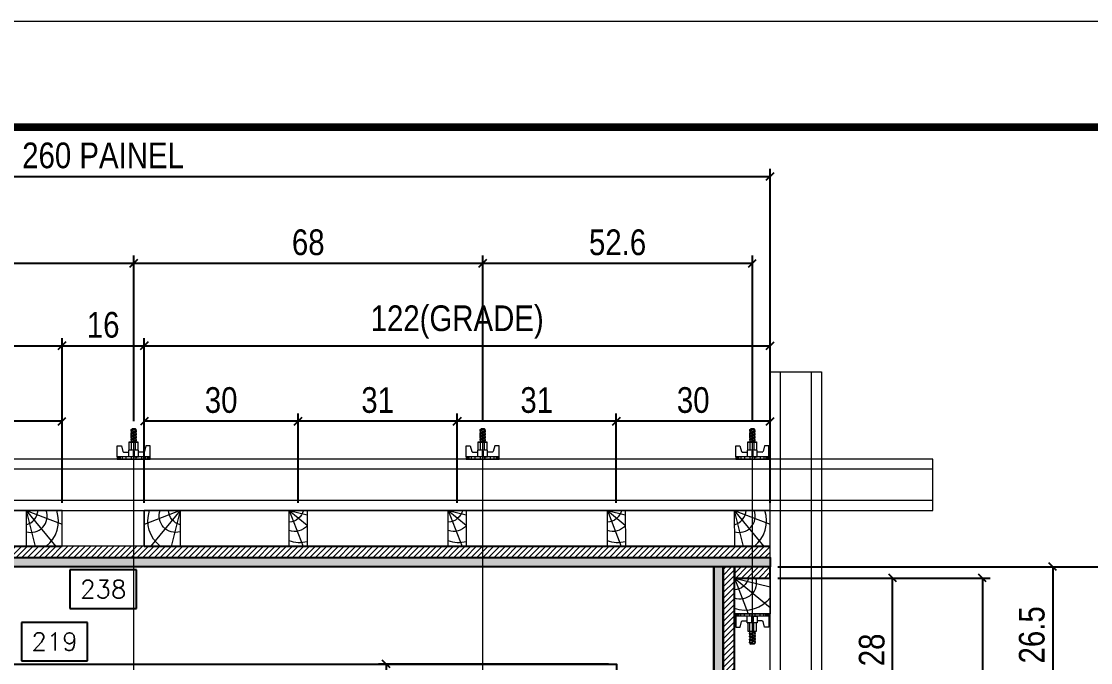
# Model space of a CAD drawing. Extents: x 13741 to 27878, y -21631 to 6985.
# Drawn here: x 15084.7 to 15489.2, y -2446.3 to -2203.9 of the extents above; entities that cross this region are included whole.
import ezdxf

# ---------------------------------------------------------------- set-up
doc = ezdxf.new("R2010")
doc.units = 0
doc.linetypes.add('DASHED', pattern=[0.75, 0.5, -0.25])
for name, color, linetype in [('CHAPA', 1, 'Continuous'), ('COTA', 241, 'Continuous'), ('F-PILARES-S', 170, 'Continuous'), ('MEIO_PONT', 93, 'Continuous'), ('SARRAFO', 251, 'Continuous')]:
    doc.layers.add(name, color=color, linetype=linetype)
for name, color, linetype, lineweight in [('Folhas', 255, 'Continuous', 9), ('Hachura', 251, 'Continuous', 9), ('Madeira', 126, 'Continuous', 18), ('Perfil Metálico', 224, 'Continuous', 18), ('SARRAFO DE PRESSAO', 251, 'DASHED', 9)]:
    doc.layers.add(name, color=color, linetype=linetype, lineweight=lineweight)
doc.styles.add('COTA TECNICA 2X', font='techl___.ttf', dxfattribs={"height": 10})
doc.styles.add('ROMANS', font='romans.shx')
doc.dimstyles.new('SECAO PILAR', dxfattribs={"dimtxt": 10, "dimasz": 3, "dimexe": 3, "dimexo": 3, "dimgap": 3, "dimtad": 1, "dimdec": 1, "dimlfac": 0.5, "dimzin": 12, "dimdsep": 46, "dimtxsty": 'COTA TECNICA 2X', "dimblk1": 'OBLIQUE', "dimblk2": 'OBLIQUE', "dimsah": 1, "dimcen": 0.9, "dimclrd": 256, "dimclre": 256, "dimclrt": 256, "dimadec": 1, "dimazin": 3, "dimtfac": 1, "dimtdec": 1, "dimtmove": 0, "dimatfit": 3, "dimfxl": 1, "dimtolj": 1, "dimtzin": 12, "dimarcsym": 0})
doc.dimstyles.new('SECÇÃO 2', dxfattribs={"dimtxt": 7, "dimasz": 6, "dimexe": 0.18, "dimexo": 2, "dimgap": -4, "dimtad": 3, "dimdec": 1, "dimlfac": 0.5, "dimzin": 12, "dimdsep": 46, "dimtxsty": 'ROMANS', "dimblk": 'ARCHTICK', "dimcen": 0.09, "dimse1": 1, "dimse2": 1, "dimsd1": 1, "dimsd2": 1, "dimclrd": 180, "dimclre": 5, "dimclrt": 1, "dimadec": 0, "dimazin": 3, "dimtfac": 1, "dimtdec": 1, "dimtofl": 0, "dimtmove": 0, "dimatfit": 3, "dimldrblk": 'ARCHTICK', "dimfxl": 1, "dimtolj": 1, "dimtzin": 0, "dimarcsym": 0})

# ---------------------------------------------------------------- blocks, each defined once
blk = doc.blocks.new('9999999999')
at = {"layer": 'Folhas'}
blk.add_lwpolyline([(98138.98, 34190.21), (99623.98, 34190.21), (99623.98, 35240.21), (98138.98, 35240.21)], close=True, dxfattribs=at)
at = {"layer": 'Folhas', "color": 30, "const_width": 3}
blk.add_lwpolyline([(98213.98, 34230.21), (99583.98, 34230.21), (99583.98, 35200.21), (98213.98, 35200.21)], close=True, dxfattribs=at)
blk = doc.blocks.new('*D292')
at = {"layer": 'COTA', "color": 180, "lineweight": -2, "transparency": 16777216}
for p, q in [((23223.6, -159.29), (23197.93, -159.29)), ((23197.93, -159.29), (23197.93, -174.29)), ((23223.6, -174.29), (23223.6, -159.29)), ((23197.93, -174.29), (23223.6, -174.29))]:
    blk.add_line(p, q, dxfattribs=at)
at = {"layer": 'Defpoints', "color": 0, "transparency": 16777216}
for p in [(22991.77, -175.61), (22991.77, -178.29), (23429.77, -175.61)]:
    blk.add_point(p, dxfattribs=at)
at = {"layer": 'COTA', "color": 1, "transparency": 16777216, "insert": (23210.77, -166.79), "char_height": 7, "attachment_point": 5, "style": 'ROMANS'}
blk.add_mtext('\\A1;219', dxfattribs=at)
blk = doc.blocks.new('_ArchTick')
at = {"color": 0, "linetype": 'ByBlock', "const_width": 0.15}
blk.add_lwpolyline([(-0.5, -0.5), (0.5, 0.5)], dxfattribs=at)
blk = doc.blocks.new('*D293')
at = {"layer": 'COTA', "color": 180, "lineweight": -2, "transparency": 16777216}
for p, q in [((23242.77, -138.84), (23216.77, -138.84)), ((23216.77, -138.84), (23216.77, -153.84)), ((23242.77, -153.84), (23242.77, -138.84)), ((23216.77, -153.84), (23242.77, -153.84))]:
    blk.add_line(p, q, dxfattribs=at)
at = {"layer": 'Defpoints', "color": 0, "transparency": 16777216}
for p in [(22991.77, -137.61), (23467.77, -137.61), (23467.77, -157.84)]:
    blk.add_point(p, dxfattribs=at)
at = {"layer": 'COTA', "color": 1, "transparency": 16777216, "insert": (23229.77, -146.34), "char_height": 7, "attachment_point": 5, "style": 'ROMANS'}
blk.add_mtext('\\A1;238', dxfattribs=at)
blk = doc.blocks.new('*D295')
at = {"layer": 'COTA', "color": 180, "lineweight": -2, "transparency": 16777216}
for p, q in [((23465.3, -362.61), (23450.3, -362.61)), ((23450.3, -362.61), (23450.3, -388.61)), ((23465.3, -388.61), (23465.3, -362.61)), ((23450.3, -388.61), (23465.3, -388.61))]:
    blk.add_line(p, q, dxfattribs=at)
at = {"layer": 'Defpoints', "color": 0, "transparency": 16777216}
for p in [(23467.77, -137.61), (23467.77, -613.61), (23469.3, -613.61)]:
    blk.add_point(p, dxfattribs=at)
at = {"layer": 'COTA', "color": 1, "transparency": 16777216, "insert": (23457.8, -375.61), "char_height": 7, "attachment_point": 5, "rotation": 90, "style": 'ROMANS'}
blk.add_mtext('\\A1;238', dxfattribs=at)
blk = doc.blocks.new('PONTALETE')
at = {"layer": 'Madeira'}
for q in [(2.71, 7), (7, 5.76), (7, 1.74)]:
    blk.add_line((0, 0), q, dxfattribs=at)
blk.add_lwpolyline([(0, 0), (7, 0), (7, 7), (0, 7)], close=True, dxfattribs=at)
for centre, radius, start, end in [((2.04, 0.06), 6.23, 37.2818, 109.0913), ((1.09, 0.9), 3.19, 343.603, 109.9847), ((-0.21, -0.78), 3.09, 14.6322, 86.0383)]:
    blk.add_arc(centre, radius, start, end, dxfattribs=at)
blk = doc.blocks.new('MEIO PONTALETE')
at = {"layer": 'Madeira'}
for q in [(2.71, 7), (3.5, 2.88), (3.5, 0.87)]:
    blk.add_line((0, 0), q, dxfattribs=at)
blk.add_lwpolyline([(0, 0), (3.5, 0), (3.5, 7), (0, 7)], close=True, dxfattribs=at)
for centre, radius, start, end in [((2.04, 0.06), 6.23, 76.4499, 109.0913), ((1.09, 0.9), 3.19, 40.9063, 109.9847), ((-0.21, -0.78), 3.09, 14.6322, 86.0383)]:
    blk.add_arc(centre, radius, start, end, dxfattribs=at)
blk = doc.blocks.new('_Oblique')
at = {"color": 0, "linetype": 'ByBlock', "lineweight": -2}
blk.add_line((-0.5, -0.5), (0.5, 0.5), dxfattribs=at)
blk = doc.blocks.new('*D856')
at = {"layer": 'COTA', "lineweight": -2, "transparency": 16777216}
for p, q in [((234.17, 646.93), (234.17, 681.64)), ((294.17, 646.94), (294.17, 681.64)), ((294.17, 678.64), (234.17, 678.64))]:
    blk.add_line(p, q, dxfattribs=at)
at = {"layer": 'Defpoints', "color": 0, "transparency": 16777216}
for p in [(234.17, 678.64), (234.17, 643.93), (294.17, 643.94)]:
    blk.add_point(p, dxfattribs=at)
at = {"layer": 'COTA', "lineweight": -2, "transparency": 16777216, "xscale": 3, "yscale": 3, "zscale": 3, "rotation": 180}
blk.add_blockref('_Oblique', (234.17, 678.64), dxfattribs=at)
at = {"layer": 'COTA', "lineweight": -2, "transparency": 16777216, "xscale": 3, "yscale": 3, "zscale": 3}
blk.add_blockref('_Oblique', (294.17, 678.64), dxfattribs=at)
at = {"layer": 'COTA', "transparency": 16777216, "insert": (264.17, 686.86), "char_height": 10, "attachment_point": 5, "style": 'COTA TECNICA 2X'}
blk.add_mtext('\\A1;30', dxfattribs=at)
blk = doc.blocks.new('*D857')
at = {"layer": 'COTA', "lineweight": -2, "transparency": 16777216}
for p, q in [((50.18, 646.91), (50.18, 711.06)), ((294.17, 646.94), (294.17, 711.06)), ((50.18, 708.06), (294.17, 708.06))]:
    blk.add_line(p, q, dxfattribs=at)
at = {"layer": 'Defpoints', "color": 0, "transparency": 16777216}
for p in [(294.17, 708.06), (50.18, 643.91), (294.17, 643.94)]:
    blk.add_point(p, dxfattribs=at)
at = {"layer": 'COTA', "lineweight": -2, "transparency": 16777216, "xscale": 3, "yscale": 3, "zscale": 3, "rotation": 180}
blk.add_blockref('_Oblique', (50.18, 708.06), dxfattribs=at)
at = {"layer": 'COTA', "lineweight": -2, "transparency": 16777216, "xscale": 3, "yscale": 3, "zscale": 3}
blk.add_blockref('_Oblique', (294.17, 708.06), dxfattribs=at)
at = {"layer": 'COTA', "transparency": 16777216, "insert": (172.18, 717.28), "char_height": 10, "attachment_point": 5, "style": 'COTA TECNICA 2X'}
blk.add_mtext('\\A1;122(GRADE)', dxfattribs=at)
blk = doc.blocks.new('*D862')
at = {"layer": 'COTA', "lineweight": -2, "transparency": 16777216}
for p, q in [((510.18, 646.93), (510.18, 681.64)), ((570.18, 646.94), (570.18, 681.64)), ((570.18, 678.64), (510.18, 678.64))]:
    blk.add_line(p, q, dxfattribs=at)
at = {"layer": 'Defpoints', "color": 0, "transparency": 16777216}
for p in [(510.18, 678.64), (510.18, 643.93), (570.18, 643.94)]:
    blk.add_point(p, dxfattribs=at)
at = {"layer": 'COTA', "lineweight": -2, "transparency": 16777216, "xscale": 3, "yscale": 3, "zscale": 3, "rotation": 180}
blk.add_blockref('_Oblique', (510.18, 678.64), dxfattribs=at)
at = {"layer": 'COTA', "lineweight": -2, "transparency": 16777216, "xscale": 3, "yscale": 3, "zscale": 3}
blk.add_blockref('_Oblique', (570.18, 678.64), dxfattribs=at)
at = {"layer": 'COTA', "transparency": 16777216, "insert": (540.18, 686.86), "char_height": 10, "attachment_point": 5, "style": 'COTA TECNICA 2X'}
blk.add_mtext('\\A1;30', dxfattribs=at)
blk = doc.blocks.new('*D863')
at = {"layer": 'COTA', "lineweight": -2, "transparency": 16777216}
for p, q in [((326.19, 646.91), (326.19, 711.06)), ((570.18, 646.94), (570.18, 711.06)), ((326.19, 708.06), (570.18, 708.06))]:
    blk.add_line(p, q, dxfattribs=at)
at = {"layer": 'Defpoints', "color": 0, "transparency": 16777216}
for p in [(570.18, 708.06), (326.19, 643.91), (570.18, 643.94)]:
    blk.add_point(p, dxfattribs=at)
at = {"layer": 'COTA', "lineweight": -2, "transparency": 16777216, "xscale": 3, "yscale": 3, "zscale": 3, "rotation": 180}
blk.add_blockref('_Oblique', (326.19, 708.06), dxfattribs=at)
at = {"layer": 'COTA', "lineweight": -2, "transparency": 16777216, "xscale": 3, "yscale": 3, "zscale": 3}
blk.add_blockref('_Oblique', (570.18, 708.06), dxfattribs=at)
at = {"layer": 'COTA', "transparency": 16777216, "insert": (448.18, 717.28), "char_height": 10, "attachment_point": 5, "style": 'COTA TECNICA 2X'}
blk.add_mtext('\\A1;122(GRADE)', dxfattribs=at)
blk = doc.blocks.new('*D864')
at = {"layer": 'COTA', "lineweight": -2, "transparency": 16777216}
for p, q in [((448.18, 646.93), (448.18, 681.64)), ((510.18, 646.93), (510.18, 681.64)), ((510.18, 678.64), (448.18, 678.64))]:
    blk.add_line(p, q, dxfattribs=at)
at = {"layer": 'Defpoints', "color": 0, "transparency": 16777216}
for p in [(448.18, 678.64), (448.18, 643.93), (510.18, 643.93)]:
    blk.add_point(p, dxfattribs=at)
at = {"layer": 'COTA', "lineweight": -2, "transparency": 16777216, "xscale": 3, "yscale": 3, "zscale": 3, "rotation": 180}
blk.add_blockref('_Oblique', (448.18, 678.64), dxfattribs=at)
at = {"layer": 'COTA', "lineweight": -2, "transparency": 16777216, "xscale": 3, "yscale": 3, "zscale": 3}
blk.add_blockref('_Oblique', (510.18, 678.64), dxfattribs=at)
at = {"layer": 'COTA', "transparency": 16777216, "insert": (479.18, 686.86), "char_height": 10, "attachment_point": 5, "style": 'COTA TECNICA 2X'}
blk.add_mtext('\\A1;31', dxfattribs=at)
blk = doc.blocks.new('*D865')
at = {"layer": 'COTA', "lineweight": -2, "transparency": 16777216}
for p, q in [((386.18, 646.93), (386.18, 681.64)), ((448.18, 646.93), (448.18, 681.64)), ((448.18, 678.64), (386.18, 678.64))]:
    blk.add_line(p, q, dxfattribs=at)
at = {"layer": 'Defpoints', "color": 0, "transparency": 16777216}
for p in [(386.18, 678.64), (386.18, 643.93), (448.18, 643.93)]:
    blk.add_point(p, dxfattribs=at)
at = {"layer": 'COTA', "lineweight": -2, "transparency": 16777216, "xscale": 3, "yscale": 3, "zscale": 3, "rotation": 180}
blk.add_blockref('_Oblique', (386.18, 678.64), dxfattribs=at)
at = {"layer": 'COTA', "lineweight": -2, "transparency": 16777216, "xscale": 3, "yscale": 3, "zscale": 3}
blk.add_blockref('_Oblique', (448.18, 678.64), dxfattribs=at)
at = {"layer": 'COTA', "transparency": 16777216, "insert": (417.18, 686.86), "char_height": 10, "attachment_point": 5, "style": 'COTA TECNICA 2X'}
blk.add_mtext('\\A1;31', dxfattribs=at)
blk = doc.blocks.new('*D866')
at = {"layer": 'COTA', "lineweight": -2, "transparency": 16777216}
for p, q in [((326.19, 646.93), (326.19, 681.64)), ((386.18, 646.93), (386.18, 681.64)), ((386.18, 678.64), (326.19, 678.64))]:
    blk.add_line(p, q, dxfattribs=at)
at = {"layer": 'Defpoints', "color": 0, "transparency": 16777216}
for p in [(326.19, 678.64), (326.19, 643.93), (386.18, 643.93)]:
    blk.add_point(p, dxfattribs=at)
at = {"layer": 'COTA', "lineweight": -2, "transparency": 16777216, "xscale": 3, "yscale": 3, "zscale": 3, "rotation": 180}
blk.add_blockref('_Oblique', (326.19, 678.64), dxfattribs=at)
at = {"layer": 'COTA', "lineweight": -2, "transparency": 16777216, "xscale": 3, "yscale": 3, "zscale": 3}
blk.add_blockref('_Oblique', (386.18, 678.64), dxfattribs=at)
at = {"layer": 'COTA', "transparency": 16777216, "insert": (356.18, 686.86), "char_height": 10, "attachment_point": 5, "style": 'COTA TECNICA 2X'}
blk.add_mtext('\\A1;30', dxfattribs=at)
blk = doc.blocks.new('*D908')
at = {"layer": 'COTA', "lineweight": -2, "transparency": 16777216}
for p, q in [((294.19, 646.93), (294.19, 711.06)), ((326.19, 646.93), (326.19, 711.06)), ((294.19, 708.06), (326.19, 708.06))]:
    blk.add_line(p, q, dxfattribs=at)
at = {"layer": 'Defpoints', "color": 0, "transparency": 16777216}
for p in [(326.19, 708.06), (294.19, 643.93), (326.19, 643.93)]:
    blk.add_point(p, dxfattribs=at)
at = {"layer": 'COTA', "lineweight": -2, "transparency": 16777216, "xscale": 3, "yscale": 3, "zscale": 3, "rotation": 180}
blk.add_blockref('_Oblique', (294.19, 708.06), dxfattribs=at)
at = {"layer": 'COTA', "lineweight": -2, "transparency": 16777216, "xscale": 3, "yscale": 3, "zscale": 3}
blk.add_blockref('_Oblique', (326.19, 708.06), dxfattribs=at)
at = {"layer": 'COTA', "transparency": 16777216, "insert": (310.19, 716.16), "char_height": 10, "attachment_point": 5, "style": 'COTA TECNICA 2X'}
blk.add_mtext('\\A1;16', dxfattribs=at)
blk = doc.blocks.new('*D890')
at = {"layer": 'COTA', "lineweight": -2, "transparency": 16777216}
for p, q in [((50.12, 646.98), (50.12, 777.04)), ((570.18, 700.93), (570.18, 777.04)), ((50.12, 774.04), (570.18, 774.04))]:
    blk.add_line(p, q, dxfattribs=at)
at = {"layer": 'Defpoints', "color": 0, "transparency": 16777216}
for p in [(570.18, 774.04), (570.18, 697.93), (50.12, 643.98)]:
    blk.add_point(p, dxfattribs=at)
at = {"layer": 'COTA', "lineweight": -2, "transparency": 16777216, "xscale": 3, "yscale": 3, "zscale": 3, "rotation": 180}
blk.add_blockref('_Oblique', (50.12, 774.04), dxfattribs=at)
at = {"layer": 'COTA', "lineweight": -2, "transparency": 16777216, "xscale": 3, "yscale": 3, "zscale": 3}
blk.add_blockref('_Oblique', (570.18, 774.04), dxfattribs=at)
at = {"layer": 'COTA', "transparency": 16777216, "insert": (310.15, 782.15), "char_height": 10, "attachment_point": 5, "style": 'COTA TECNICA 2X'}
blk.add_mtext('\\A1;260 PAINEL', dxfattribs=at)
blk = doc.blocks.new('*D896')
at = {"layer": 'COTA', "linetype": 'ByBlock', "lineweight": -2, "transparency": 16777216}
for p, q in [((507.22, 584.06), (417.5, 584.06)), ((420.5, 584.06), (420.5, 183.98)), ((507.22, 183.98), (417.5, 183.98))]:
    blk.add_line(p, q, dxfattribs=at)
at = {"layer": 'Defpoints', "color": 0, "linetype": 'ByBlock', "transparency": 16777216}
for p in [(510.22, 584.06), (420.5, 183.98), (510.22, 183.98)]:
    blk.add_point(p, dxfattribs=at)
at = {"layer": 'COTA', "linetype": 'ByBlock', "lineweight": -2, "transparency": 16777216, "xscale": 3, "yscale": 3, "zscale": 3}
for p, rotation in [((420.5, 584.06), 90), ((420.5, 183.98), 270)]:
    blk.add_blockref('_Oblique', p, dxfattribs=dict(at, rotation=rotation))
at = {"layer": 'COTA', "linetype": 'ByBlock', "transparency": 16777216, "insert": (412.4, 384.02), "char_height": 10, "attachment_point": 5, "rotation": 90, "style": 'COTA TECNICA 2X'}
blk.add_mtext('\\A1;200 PAINEL', dxfattribs=at)
blk = doc.blocks.new('*D897')
at = {"layer": 'COTA', "lineweight": -2, "transparency": 16777216}
for p, q in [((573.2, 617.59), (655.91, 617.59)), ((652.91, 617.59), (652.91, 393.58)), ((573.23, 393.58), (655.91, 393.58))]:
    blk.add_line(p, q, dxfattribs=at)
at = {"layer": 'Defpoints', "color": 0, "transparency": 16777216}
for p in [(570.2, 617.59), (570.23, 393.58), (652.91, 393.58)]:
    blk.add_point(p, dxfattribs=at)
at = {"layer": 'COTA', "lineweight": -2, "transparency": 16777216, "xscale": 3, "yscale": 3, "zscale": 3}
for p, rotation in [((652.91, 617.59), 90), ((652.91, 393.58), 270)]:
    blk.add_blockref('_Oblique', p, dxfattribs=dict(at, rotation=rotation))
at = {"layer": 'COTA', "transparency": 16777216, "insert": (643.69, 505.59), "char_height": 10, "attachment_point": 5, "rotation": 90, "style": 'COTA TECNICA 2X'}
blk.add_mtext('\\A1;112(GRADE)', dxfattribs=at)
blk = doc.blocks.new('*D899')
at = {"layer": 'COTA', "lineweight": -2, "transparency": 16777216}
for p, q in [((573.22, 617.59), (620.91, 617.59)), ((617.91, 561.58), (617.91, 617.59)), ((573.22, 561.58), (620.91, 561.58))]:
    blk.add_line(p, q, dxfattribs=at)
at = {"layer": 'Defpoints', "color": 0, "transparency": 16777216}
for p in [(570.22, 617.59), (617.91, 617.59), (570.22, 561.58)]:
    blk.add_point(p, dxfattribs=at)
at = {"layer": 'COTA', "lineweight": -2, "transparency": 16777216, "xscale": 3, "yscale": 3, "zscale": 3}
for p, rotation in [((617.91, 617.59), 90), ((617.91, 561.58), 270)]:
    blk.add_blockref('_Oblique', p, dxfattribs=dict(at, rotation=rotation))
at = {"layer": 'COTA', "transparency": 16777216, "insert": (609.81, 589.59), "char_height": 10, "attachment_point": 5, "rotation": 90, "style": 'COTA TECNICA 2X'}
blk.add_mtext('\\A1;28', dxfattribs=at)
blk = doc.blocks.new('*D904')
at = {"layer": 'COTA', "linetype": 'ByBlock', "lineweight": -2, "transparency": 16777216}
for p, q in [((573.18, 621.98), (720.68, 621.98)), ((717.68, 621.98), (717.68, 145.98)), ((573.22, 145.98), (720.68, 145.98))]:
    blk.add_line(p, q, dxfattribs=at)
at = {"layer": 'Defpoints', "color": 0, "linetype": 'ByBlock', "transparency": 16777216}
for p in [(570.18, 621.98), (570.22, 145.98), (717.68, 145.98)]:
    blk.add_point(p, dxfattribs=at)
at = {"layer": 'COTA', "linetype": 'ByBlock', "lineweight": -2, "transparency": 16777216, "xscale": 3, "yscale": 3, "zscale": 3}
for p, rotation in [((717.68, 621.98), 90), ((717.68, 145.98), 270)]:
    blk.add_blockref('_Oblique', p, dxfattribs=dict(at, rotation=rotation))
at = {"layer": 'COTA', "linetype": 'ByBlock', "transparency": 16777216, "insert": (709.44, 383.98), "char_height": 10, "attachment_point": 5, "rotation": 90, "style": 'COTA TECNICA 2X'}
blk.add_mtext('\\A1;238 PAINEL', dxfattribs=at)
blk = doc.blocks.new('C')
at = {"layer": 'Hachura', "color": 0}
for p, q in [((0, 3.22), (0, -3.22)), ((0.45, 3.22), (0, 3.22)), ((0.46, 3.16), (0, 3.16)), ((0.46, 3.05), (0, 3.05)), ((0.46, 2.88), (0, 2.88)), ((0, 2.75), (0, -1.16)), ((0.46, 2.65), (0, 2.65)), ((0.46, 2.23), (0, 2.23)), ((0.45, -3.23), (0.45, 3.22)), ((0.45, 3.22), (2.58, 3.22)), ((2.58, 2.39), (1.47, 2.09)), ((2.58, 3.22), (2.58, 2.39)), ((0.46, 1.51), (0, 1.51)), ((0.39, 0.49), (0.17, 0.49)), ((1.74, 0.97), (0.45, 0.97)), ((1.45, 0.1), (0.45, 0.1)), ((1.35, 1.94), (1.35, 0.96)), ((1.74, -0.97), (1.74, 0.97)), ((1.74, 0.97), (1.74, 0.84)), ((1.74, 0.97), (1.74, 0.84)), ((1.74, 0.84), (3.35, 0.84)), ((3.35, 0.45), (1.74, 0.45)), ((3.32, 0.84), (3.32, -0.84)), ((3.35, 0.84), (3.35, -0.84)), ((3.68, 0.45), (3.35, 0.45)), ((3.84, -0.52), (3.35, 0.45)), ((3.35, 0.06), (3.67, -0.57)), ((3.68, 0.45), (4.16, -0.52)), ((3.72, 0.5), (4.25, -0.57)), ((4.37, -0.55), (3.83, 0.53)), ((4.15, 0.45), (3.93, 0.45)), ((4.42, -0.52), (3.93, 0.45)), ((4.15, 0.45), (4.26, 0.45)), ((4.26, 0.45), (4.74, -0.52)), ((4.3, 0.5), (4.83, -0.57)), ((4.95, -0.55), (4.41, 0.53)), ((4.51, 0.45), (4.84, 0.45)), ((5, -0.52), (4.51, 0.45)), ((4.84, 0.45), (5.32, -0.52)), ((4.88, 0.5), (5.41, -0.57)), ((5.53, -0.55), (4.99, 0.53)), ((5.58, -0.52), (5.09, 0.45)), ((5.42, 0.45), (5.09, 0.45)), ((5.58, -0.52), (5.09, 0.45)), ((5.42, 0.45), (5.74, -0.19)), ((5.46, 0.5), (5.74, -0.07)), ((5.74, 0.19), (5.57, 0.53)), ((5.74, 0.32), (5.68, 0.45)), ((5.68, 0.45), (5.74, 0.45)), ((5.74, 0.45), (5.9, 0.29)), ((5.74, 0.45), (5.74, -0.52)), ((5.9, -0.36), (5.9, 0.29)), ((0.45, 0), (0, 0)), ((0.46, -1.52), (0, -1.52)), ((0.08, -0.48), (0.29, -0.48)), ((0.29, -0.48), (0.4, -0.48)), ((0.45, 0), (0.45, -0.97)), ((0.45, -0.16), (1.45, -0.16)), ((0.45, -0.65), (0.45, -0.32)), ((0.45, -3.23), (0.45, -0.65)), ((0.45, -0.97), (1.74, -0.97)), ((1.35, -1.94), (1.35, -0.97)), ((3.35, -0.32), (1.74, -0.32)), ((3.35, -0.84), (1.74, -0.84)), ((3.35, -0.07), (3.58, -0.52)), ((3.35, -0.52), (3.58, -0.52)), ((3.84, -0.52), (4.16, -0.52)), ((4.42, -0.52), (4.74, -0.52)), ((4.63, -0.52), (4.74, -0.52)), ((5, -0.52), (5.32, -0.52)), ((5.58, -0.52), (5.74, -0.52)), ((5.74, -0.52), (5.9, -0.36)), ((5.74, -0.52), (5.74, -0.52)), ((0.46, -2.23), (0, -2.23)), ((0.46, -2.65), (0, -2.65)), ((0.46, -2.88), (0, -2.88)), ((0.46, -3.05), (0, -3.05)), ((0.46, -3.16), (0, -3.16)), ((0, -3.22), (2.57, -3.22)), ((2.58, -2.39), (1.47, -2.1)), ((2.58, -3.23), (2.58, -2.39))]:
    blk.add_line(p, q, dxfattribs=at)
for centre, radius, start, end in [((1.52, 1.94), 0.161, 104.7436, 180), ((1.44, -0.03), 0.129, 272.695, 87.305), ((3.81, 0.39), 0.143, 25.5688, 154.4312), ((4.39, 0.39), 0.143, 25.5688, 154.4312), ((4.97, 0.39), 0.143, 25.5688, 154.4312), ((5.55, 0.39), 0.143, 25.5688, 154.4312), ((0.17, -0.37), 0.174, 221.744, 317.8592), ((1.52, -1.94), 0.161, 180, 255.2564), ((3.71, -0.4), 0.174, 222.1408, 318.256), ((4.29, -0.4), 0.174, 222.1408, 318.256), ((4.87, -0.4), 0.174, 222.1408, 318.256), ((5.45, -0.4), 0.174, 222.1408, 318.256), ((5.61, -0.4), 0.174, 317.8592, 318.256)]:
    blk.add_arc(centre, radius, start, end, dxfattribs=at)
blk = doc.blocks.new('*D917')
at = {"layer": 'COTA', "lineweight": -2, "transparency": 16777216}
for p, q in [((186.13, 678.73), (186.13, 743.19)), ((322.13, 678.73), (322.13, 743.19)), ((186.13, 740.19), (322.13, 740.19))]:
    blk.add_line(p, q, dxfattribs=at)
at = {"layer": 'Defpoints', "color": 0, "transparency": 16777216}
for p in [(322.13, 740.19), (186.13, 675.73), (322.13, 675.73)]:
    blk.add_point(p, dxfattribs=at)
at = {"layer": 'COTA', "lineweight": -2, "transparency": 16777216, "xscale": 3, "yscale": 3, "zscale": 3, "rotation": 180}
blk.add_blockref('_Oblique', (186.13, 740.19), dxfattribs=at)
at = {"layer": 'COTA', "lineweight": -2, "transparency": 16777216, "xscale": 3, "yscale": 3, "zscale": 3}
blk.add_blockref('_Oblique', (322.13, 740.19), dxfattribs=at)
at = {"layer": 'COTA', "transparency": 16777216, "insert": (254.13, 748.31), "char_height": 10, "attachment_point": 5, "style": 'COTA TECNICA 2X'}
blk.add_mtext('\\A1;68', dxfattribs=at)
blk = doc.blocks.new('*D916')
at = {"layer": 'COTA', "lineweight": -2, "transparency": 16777216}
for p, q in [((322.13, 678.73), (322.13, 743.19)), ((458.13, 678.73), (458.13, 743.19)), ((322.13, 740.19), (458.13, 740.19))]:
    blk.add_line(p, q, dxfattribs=at)
at = {"layer": 'Defpoints', "color": 0, "transparency": 16777216}
for p in [(458.13, 740.19), (322.13, 675.73), (458.13, 675.73)]:
    blk.add_point(p, dxfattribs=at)
at = {"layer": 'COTA', "lineweight": -2, "transparency": 16777216, "xscale": 3, "yscale": 3, "zscale": 3, "rotation": 180}
blk.add_blockref('_Oblique', (322.13, 740.19), dxfattribs=at)
at = {"layer": 'COTA', "lineweight": -2, "transparency": 16777216, "xscale": 3, "yscale": 3, "zscale": 3}
blk.add_blockref('_Oblique', (458.13, 740.19), dxfattribs=at)
at = {"layer": 'COTA', "transparency": 16777216, "insert": (390.13, 748.31), "char_height": 10, "attachment_point": 5, "style": 'COTA TECNICA 2X'}
blk.add_mtext('\\A1;68', dxfattribs=at)
blk = doc.blocks.new('*D913')
at = {"layer": 'COTA', "lineweight": -2, "transparency": 16777216}
for p, q in [((458.13, 678.73), (458.13, 743.19)), ((563.26, 678.73), (563.26, 743.19)), ((458.13, 740.19), (563.26, 740.19))]:
    blk.add_line(p, q, dxfattribs=at)
at = {"layer": 'Defpoints', "color": 0, "transparency": 16777216}
for p in [(563.26, 740.19), (458.13, 675.73), (563.26, 675.73)]:
    blk.add_point(p, dxfattribs=at)
at = {"layer": 'COTA', "lineweight": -2, "transparency": 16777216, "xscale": 3, "yscale": 3, "zscale": 3, "rotation": 180}
blk.add_blockref('_Oblique', (458.13, 740.19), dxfattribs=at)
at = {"layer": 'COTA', "lineweight": -2, "transparency": 16777216, "xscale": 3, "yscale": 3, "zscale": 3}
blk.add_blockref('_Oblique', (563.26, 740.19), dxfattribs=at)
at = {"layer": 'COTA', "transparency": 16777216, "insert": (510.7, 748.3), "char_height": 10, "attachment_point": 5, "style": 'COTA TECNICA 2X'}
blk.add_mtext('\\A1;52.6', dxfattribs=at)
blk = doc.blocks.new('*D905')
at = {"layer": 'COTA', "lineweight": -2, "transparency": 16777216}
for p, q in [((573.22, 621.98), (683.3, 621.98)), ((680.3, 621.98), (680.3, 568.91)), ((604.98, 568.91), (683.3, 568.91))]:
    blk.add_line(p, q, dxfattribs=at)
at = {"layer": 'Defpoints', "color": 0, "transparency": 16777216}
for p in [(570.22, 621.98), (601.98, 568.91), (680.3, 568.91)]:
    blk.add_point(p, dxfattribs=at)
at = {"layer": 'COTA', "lineweight": -2, "transparency": 16777216, "xscale": 3, "yscale": 3, "zscale": 3}
for p, rotation in [((680.3, 621.98), 90), ((680.3, 568.91), 270)]:
    blk.add_blockref('_Oblique', p, dxfattribs=dict(at, rotation=rotation))
at = {"layer": 'COTA', "transparency": 16777216, "insert": (672.19, 595.45), "char_height": 10, "attachment_point": 5, "rotation": 90, "style": 'COTA TECNICA 2X'}
blk.add_mtext('\\A1;26.5', dxfattribs=at)
blk = doc.blocks.new('A$C036b5eaa')
at = {"layer": 'Hachura'}
h = blk.add_hatch(dxfattribs=at)
h.set_pattern_fill('ANSI31', color=256, scale=0.5, angle=360, style=0)
h.set_pattern_definition([(45, (7214.9606, 1533.2216), (-1.122532, 1.122532), [])])
h.paths.add_polyline_path([(570.22, 625.58), (570.22, 629.96), (50.22, 630.01), (50.22, 625.58)])
h = blk.add_hatch(color=256, dxfattribs=at)
h.dxf.hatch_style = 1
h.paths.add_polyline_path([(50.22, 625.58), (50.22, 621.98), (570.22, 621.98), (570.22, 625.58)])
h = blk.add_hatch(color=256, dxfattribs=at)
h.dxf.hatch_style = 1
h.paths.add_polyline_path([(551.82, 145.98), (551.82, 621.98), (548.22, 621.98), (548.22, 145.98)])
h = blk.add_hatch(dxfattribs=at)
h.set_pattern_fill('ANSI31', color=256, scale=0.5, angle=360, style=0)
h.set_pattern_definition([(45, (7304.5594, 1578.2947), (-1.122532, 1.122532), [])])
h.paths.add_polyline_path([(551.82, 145.98), (556.21, 145.98), (556.21, 621.98), (551.81, 621.98), (551.81, 236.13), (551.82, 236.13)])
h = blk.add_hatch(dxfattribs=at)
h.set_pattern_fill('ANSI31', color=256, scale=0.5, angle=360, style=0)
h.set_pattern_definition([(45, (9498.6943, 22537.4475), (-1.12253202, 1.12253202), [])])
h.paths.add_polyline_path([(556.22, 617.58), (556.22, 621.98), (570.22, 621.98), (570.22, 617.58)])
at = {"layer": 'CHAPA'}
for points in [[(570.22, 621.98), (50.22, 621.98), (50.22, 625.58), (570.22, 625.58)], [(548.22, 145.98), (551.82, 145.98), (551.82, 621.98), (548.22, 621.98)]]:
    blk.add_lwpolyline(points, close=True, dxfattribs=at)
at = {"layer": 'F-PILARES-S', "linetype": 'Continuous'}
blk.add_lwpolyline([(548.22, 145.98), (548.22, 621.98), (72.22, 621.98), (72.22, 583.98), (510.22, 583.98), (510.22, 183.98), (72.22, 183.98), (72.22, 145.98), (548.22, 145.98)], dxfattribs=at)
at = {"layer": 'Hachura'}
for p, q in [((322.06, 674.73), (322.07, 534.84)), ((458.06, 674.73), (458.07, 534.84)), ((563.19, 674.73), (563.2, 592.11))]:
    blk.add_line(p, q, dxfattribs=at)
blk.add_lwpolyline([(50.22, 625.58), (570.22, 625.58), (570.22, 629.98), (50.22, 629.98)], close=True, dxfattribs=at)
at = {"layer": 'Madeira'}
for points in [[(50.2, 643.93), (50.22, 629.93), (294.21, 629.93), (294.19, 643.93)], [(326.21, 643.93), (326.22, 629.93), (570.22, 629.93), (570.2, 643.93)], [(570.22, 617.58), (556.22, 617.58), (556.22, 393.58), (570.22, 393.58)]]:
    blk.add_lwpolyline(points, close=True, dxfattribs=at)
at = {"layer": 'Perfil Metálico'}
for points in [[(570.18, 697.93), (590.18, 697.93), (590.19, 67.93), (570.19, 67.93)], [(586.19, 67.93), (574.19, 67.93), (574.18, 697.93), (586.18, 697.93)], [(0, 663.93), (0, 643.93), (633.63, 643.93), (633.63, 663.93)], [(633.63, 647.93), (633.63, 659.93), (0, 659.93), (0, 647.93)]]:
    blk.add_lwpolyline(points, close=True, dxfattribs=at)
at = {"layer": 'SARRAFO'}
for points in [[(551.82, 145.98), (556.22, 145.98), (556.22, 621.98), (551.82, 621.98)], [(570.22, 621.98), (556.22, 621.98), (556.22, 617.58), (570.22, 617.58)]]:
    blk.add_lwpolyline(points, close=True, dxfattribs=at)
at = {"layer": 'Hachura', "linetype": 'Continuous', "yscale": 2, "zscale": 2}
for p, xscale, rotation in [((322.06, 663.93), 2, 90.00000000000001), ((458.06, 663.93), 2, 90.00000000000001), ((563.19, 663.93), 2, 90.00000000000001), ((563.2, 603.58), -2, 90)]:
    blk.add_blockref('C', p, dxfattribs=dict(at, xscale=xscale, rotation=rotation))
at = {"layer": 'Madeira'}
for name, p, xscale, yscale, zscale, rotation in [('PONTALETE', (280.19, 643.91), 2, 2, 2, 270.0629106968967), ('PONTALETE', (340.21, 643.93), -2, 2, 2, 90.0629106968967), ('MEIO PONTALETE', (382.71, 643.92), -1.999999997962732, 1.999999997962732, 1.999999997962732, 180.0629106968967), ('MEIO PONTALETE', (444.71, 643.92), -1.999999997962732, 1.999999997962732, 1.999999997962732, 180.0629106968967), ('MEIO PONTALETE', (506.71, 643.92), -1.999999997962732, 1.999999997962732, 1.999999997962732, 180.0629106968967), ('PONTALETE', (556.2, 643.91), 2, 2, 2, 270.0629106968967)]:
    blk.add_blockref(name, p, dxfattribs=dict(at, xscale=xscale, yscale=yscale, zscale=zscale, rotation=rotation))
at = {"layer": 'MEIO_PONT', "xscale": -2, "yscale": 2, "zscale": 2, "rotation": 180}
blk.add_blockref('PONTALETE', (556.22, 617.58), dxfattribs=at)
at = {"layer": 'COTA'}
dim = blk.add_linear_dim(base=(570.18, 774.04), p1=(50.12, 643.98), p2=(570.18, 697.93), text='<> PAINEL', dimstyle='SECAO PILAR', dxfattribs=at)
dim.commit()
dim.dimension.update_dxf_attribs({"geometry": '*D890', "text_midpoint": (310.15, 782.15)})
for base, p1, p2, picture, middle in [((322.13, 740.19), (186.13, 675.73), (322.13, 675.73), '*D917', (254.13, 748.31)), ((458.13, 740.19), (322.13, 675.73), (458.13, 675.73), '*D916', (390.13, 748.31)), ((563.26, 740.19), (458.13, 675.73), (563.26, 675.73), '*D913', (510.7, 748.3))]:
    dim = blk.add_linear_dim(base=base, p1=p1, p2=p2, dimstyle='SECAO PILAR', override={"dimtmove": 1}, dxfattribs=at)
    dim.commit()
    dim.dimension.update_dxf_attribs({"geometry": picture, "text_midpoint": middle})
for base, p1, p2, angle, picture, middle in [((294.17, 708.06), (50.18, 643.91), (294.17, 643.94), 180, '*D857', (172.18, 717.28)), ((570.18, 708.06), (326.19, 643.91), (570.18, 643.94), 180, '*D863', (448.18, 717.28)), ((652.91, 393.58), (570.2, 617.59), (570.23, 393.58), 90, '*D897', (643.69, 505.59))]:
    dim = blk.add_linear_dim(base=base, p1=p1, p2=p2, angle=angle, text='<>(GRADE)', dimstyle='SECAO PILAR', dxfattribs=at)
    dim.commit()
    dim.dimension.update_dxf_attribs({"geometry": picture, "text_midpoint": middle})
dim = blk.add_linear_dim(base=(326.19, 708.06), p1=(294.19, 643.93), p2=(326.19, 643.93), dimstyle='SECAO PILAR', dxfattribs=at)
dim.commit()
dim.dimension.update_dxf_attribs({"geometry": '*D908', "text_midpoint": (310.19, 716.16)})
for base, p1, p2, angle, picture, middle in [((234.17, 678.64), (294.17, 643.94), (234.17, 643.93), 180, '*D856', (264.17, 686.86)), ((326.19, 678.64), (386.18, 643.93), (326.19, 643.93), 180, '*D866', (356.18, 686.86)), ((386.18, 678.64), (448.18, 643.93), (386.18, 643.93), 180, '*D865', (417.18, 686.86)), ((448.18, 678.64), (510.18, 643.93), (448.18, 643.93), 180, '*D864', (479.18, 686.86)), ((510.18, 678.64), (570.18, 643.94), (510.18, 643.93), 180, '*D862', (540.18, 686.86)), ((680.3, 568.91), (570.22, 621.98), (601.98, 568.91), 270, '*D905', (672.19, 595.45)), ((617.91, 617.59), (570.22, 561.58), (570.22, 617.59), 90, '*D899', (609.81, 589.59))]:
    dim = blk.add_linear_dim(base=base, p1=p1, p2=p2, angle=angle, dimstyle='SECAO PILAR', dxfattribs=at)
    dim.commit()
    dim.dimension.update_dxf_attribs({"geometry": picture, "text_midpoint": middle})
for base, p1, p2, picture, middle in [((548.22, 601.75), (72.22, 621.98), (548.22, 621.98), '*D293', (310.22, 601.75)), ((72.22, 581.31), (510.22, 583.98), (72.22, 583.98), '*D292', (291.22, 581.31))]:
    dim = blk.add_linear_dim(base=base, p1=p1, p2=p2, dimstyle='SECÇÃO 2', dxfattribs=at)
    dim.commit()
    dim.dimension.update_dxf_attribs({"geometry": picture, "text_midpoint": middle, "dimtype": 128, "insert": (-22919.55, 759.59)})
dim = blk.add_linear_dim(base=(549.75, 145.98), p1=(548.22, 621.98), p2=(548.22, 145.98), angle=90, dimstyle='SECÇÃO 2', dxfattribs=at)
dim.commit()
dim.dimension.update_dxf_attribs({"geometry": '*D295', "text_midpoint": (549.75, 383.98), "dimtype": 128, "insert": (-22919.55, 759.59)})
at = {"layer": 'COTA', "linetype": 'ByBlock'}
dim = blk.add_linear_dim(base=(717.68, 145.98), p1=(570.18, 621.98), p2=(570.22, 145.98), angle=270, text='<> PAINEL', dimstyle='SECAO PILAR', override={"dimtmove": 1}, dxfattribs=at)
dim.commit()
dim.dimension.update_dxf_attribs({"geometry": '*D904', "text_midpoint": (717.68, 383.98), "dimtype": 160})
dim = blk.add_linear_dim(base=(420.5, 183.98), p1=(510.22, 584.06), p2=(510.22, 183.98), angle=270, text='<> PAINEL', dimstyle='SECAO PILAR', override={"dimtmove": 1}, dxfattribs=at)
dim.commit()
dim.dimension.update_dxf_attribs({"geometry": '*D896', "text_midpoint": (412.4, 384.02)})

msp = doc.modelspace()

# ---------------------------------------------------------------- block references
at = {"xscale": 0.9706353102828413, "yscale": 0.9706353102828413, "zscale": 0.9706353102828413}
msp.add_blockref('A$C036b5eaa', (14814.54, -3013.78), dxfattribs=at)
at = {"layer": 'SARRAFO DE PRESSAO', "color": 6, "linetype": 'ByBlock'}
msp.add_blockref('9999999999', (-83725.51, -37444.08), dxfattribs=at)

doc.saveas('drawing.dxf')
